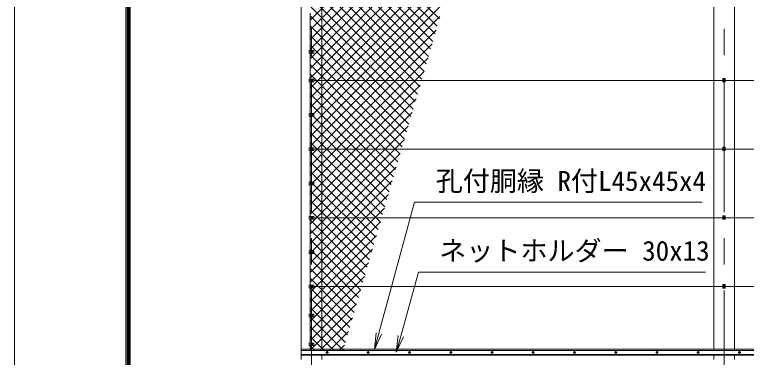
# Model space of a CAD drawing. Units: millimetres at full size; details may follow other scales. Extents: x -12600 to 12600, y -8910 to 8910.
# Drawn here: x -12600 to -7278, y -2553 to -58 of the extents above; entities that cross this region are included whole.
import ezdxf
from ezdxf.enums import TextEntityAlignment as Align

# ---------------------------------------------------------------- set-up
doc = ezdxf.new("R2010")
doc.units = ezdxf.units.MM
doc.header["$LTSCALE"] = 30
doc.linetypes.add('USER1', pattern=[50.8, 31.75, -6.35, 6.35, -6.35])
for name, color, linetype, lineweight in [('0-0_D-STR1', 1, 'Continuous', 18), ('0-1_D-BMK', 2, 'USER1', 13), ('0-3_0', 7, 'Continuous', 18), ('0-6_D-STR3', 3, 'Continuous', 13), ('0-9_D-STR2', 7, 'Continuous', 13), ('0-A_D-STR-TXT', 7, 'Continuous', 13), ('0-C_D-TTL', 7, 'Continuous', 18)]:
    doc.layers.add(name, color=color, linetype=linetype, lineweight=lineweight)
doc.styles.add('ＭＳ ゴシック', font='')
doc.styles.get('ＭＳ ゴシック').set_extended_font_data('MS Gothic')

# ---------------------------------------------------------------- blocks, each defined once
blk = doc.blocks.new('_Open')
at = {"layer": '0-3_0'}
blk.add_line((-30, 5), (0, 0), dxfattribs=at)
blk.add_lwpolyline([(-30, -5), (0, 0), (-30, 0)], dxfattribs=at)

msp = doc.modelspace()

# ---------------------------------------------------------------- linework, layer by layer
at = {"layer": '0-0_D-STR1'}
for p, q in [((-10365.02, -2493.32), (-10365.02, 414.68)), ((-7515.02, 414.68), (-7515.02, -2493.32)), ((-7365.02, -2493.32), (-7365.02, 414.68)), ((-10515.02, -2493.32), (-4527.76, -2493.32)), ((-10515.02, -2534.32), (-4527.76, -2534.32)), ((-10515.02, -2538.32), (-4527.76, -2538.32)), ((-10365.02, -2568.32), (-10365.02, -2538.32)), ((-7515.02, -2538.32), (-7515.02, -2568.32)), ((-7365.02, -2568.32), (-7365.02, -2538.32))]:
    msp.add_line(p, q, dxfattribs=at)
msp.add_lwpolyline([(-10365.02, 4565.47), (-10515.02, 4565.47), (-10515.02, -2568.32)], dxfattribs=at)
at = {"layer": '0-1_D-BMK'}
for p, q in [((-10440.02, -4543.32), (-10440.02, 4640.47)), ((-7440.02, -4543.32), (-7440.02, 4640.47)), ((-10450.02, -328.32), (-10430.02, -328.32)), ((-10450.02, -538.32), (-10430.02, -538.32)), ((-7450.02, -538.32), (-7430.02, -538.32)), ((-10450.02, -788.32), (-10430.02, -788.32)), ((-10450.02, -1038.32), (-10430.02, -1038.32)), ((-7450.02, -1038.32), (-7430.02, -1038.32)), ((-10450.02, -1288.32), (-10430.02, -1288.32)), ((-10450.02, -1538.32), (-10430.02, -1538.32)), ((-7450.02, -1538.32), (-7430.02, -1538.32)), ((-10450.02, -1788.32), (-10430.02, -1788.32)), ((-10450.02, -2038.32), (-10430.02, -2038.32)), ((-7450.02, -2038.32), (-7430.02, -2038.32)), ((-10450.02, -2248.32), (-10430.02, -2248.32)), ((-10450.02, -2458.41), (-10430.02, -2458.41)), ((-10317.85, -2517.32), (-10337.19, -2517.32)), ((-10327.52, -2507.64), (-10327.52, -2526.99)), ((-10017.85, -2517.32), (-10037.19, -2517.32)), ((-10027.52, -2507.64), (-10027.52, -2526.99)), ((-9717.85, -2517.32), (-9737.19, -2517.32)), ((-9727.52, -2507.64), (-9727.52, -2526.99)), ((-9417.85, -2517.32), (-9437.19, -2517.32)), ((-9427.52, -2507.64), (-9427.52, -2526.99)), ((-9117.85, -2517.32), (-9137.19, -2517.32)), ((-9127.52, -2507.64), (-9127.52, -2526.99)), ((-8817.85, -2517.32), (-8837.19, -2517.32)), ((-8827.52, -2507.64), (-8827.52, -2526.99)), ((-8517.85, -2517.32), (-8537.19, -2517.32)), ((-8527.52, -2507.64), (-8527.52, -2526.99)), ((-8217.85, -2517.32), (-8237.19, -2517.32)), ((-8227.52, -2507.64), (-8227.52, -2526.99)), ((-7917.85, -2517.32), (-7937.19, -2517.32)), ((-7927.52, -2507.64), (-7927.52, -2526.99)), ((-7617.85, -2517.32), (-7637.19, -2517.32)), ((-7627.52, -2507.64), (-7627.52, -2526.99)), ((-7317.85, -2517.32), (-7337.19, -2517.32)), ((-7327.52, -2507.64), (-7327.52, -2526.99))]:
    msp.add_line(p, q, dxfattribs=at)
at = {"layer": '0-6_D-STR3'}
for p, q in [((-10450.02, -318.82), (-10450.02, -47.82)), ((-10457.22, -318.82), (-10422.82, -318.82)), ((-10457.22, -318.82), (-10457.22, -337.82)), ((-10422.82, -318.82), (-10422.82, -337.82)), ((-10457.22, -337.82), (-10422.82, -337.82)), ((-10450.02, -528.82), (-10450.02, -337.82)), ((-10446.52, -324.56), (-10440.02, -320.81)), ((-10446.52, -332.07), (-10446.52, -324.56)), ((-10440.02, -335.82), (-10446.52, -332.07)), ((-10440.02, -320.81), (-10433.52, -324.56)), ((-10433.52, -332.07), (-10440.02, -335.82)), ((-10433.52, -324.56), (-10433.52, -332.07)), ((-10457.22, -528.82), (-10422.82, -528.82)), ((-10457.22, -528.82), (-10457.22, -547.82)), ((-10446.52, -534.56), (-10440.02, -530.81)), ((-10440.02, -530.81), (-10433.52, -534.56)), ((-10422.82, -528.82), (-10422.82, -547.82)), ((-7446.52, -534.56), (-7440.02, -530.81)), ((-7440.02, -530.81), (-7433.52, -534.56)), ((-10457.22, -547.82), (-10422.82, -547.82)), ((-10450.02, -778.82), (-10450.02, -547.82)), ((-10446.52, -542.07), (-10446.52, -534.56)), ((-10440.02, -545.82), (-10446.52, -542.07)), ((-10433.52, -542.07), (-10440.02, -545.82)), ((-10433.52, -534.56), (-10433.52, -542.07)), ((-10422.82, -538.32), (-3690.02, -538.32)), ((-7446.52, -542.07), (-7446.52, -534.56)), ((-7440.02, -545.82), (-7446.52, -542.07)), ((-7433.52, -542.07), (-7440.02, -545.82)), ((-7433.52, -534.56), (-7433.52, -542.07)), ((-10457.22, -778.82), (-10422.82, -778.82)), ((-10457.22, -778.82), (-10457.22, -797.82)), ((-10457.22, -797.82), (-10422.82, -797.82)), ((-10450.02, -1028.82), (-10450.02, -797.82)), ((-10446.52, -784.56), (-10440.02, -780.81)), ((-10446.52, -792.07), (-10446.52, -784.56)), ((-10440.02, -795.82), (-10446.52, -792.07)), ((-10440.02, -780.81), (-10433.52, -784.56)), ((-10433.52, -792.07), (-10440.02, -795.82)), ((-10433.52, -784.56), (-10433.52, -792.07)), ((-10422.82, -778.82), (-10422.82, -797.82)), ((-10457.22, -1028.82), (-10422.82, -1028.82)), ((-10457.22, -1028.82), (-10457.22, -1047.82)), ((-10457.22, -1047.82), (-10422.82, -1047.82)), ((-10450.02, -1278.82), (-10450.02, -1047.82)), ((-10446.52, -1034.56), (-10440.02, -1030.81)), ((-10446.52, -1042.07), (-10446.52, -1034.56)), ((-10440.02, -1045.82), (-10446.52, -1042.07)), ((-10440.02, -1030.81), (-10433.52, -1034.56)), ((-10433.52, -1042.07), (-10440.02, -1045.82)), ((-10433.52, -1034.56), (-10433.52, -1042.07)), ((-10422.82, -1028.82), (-10422.82, -1047.82)), ((-10422.82, -1038.32), (-3690.02, -1038.32)), ((-7446.52, -1034.56), (-7440.02, -1030.81)), ((-7446.52, -1042.07), (-7446.52, -1034.56)), ((-7440.02, -1045.82), (-7446.52, -1042.07)), ((-7440.02, -1030.81), (-7433.52, -1034.56)), ((-7433.52, -1042.07), (-7440.02, -1045.82)), ((-7433.52, -1034.56), (-7433.52, -1042.07)), ((-10457.22, -1278.82), (-10422.82, -1278.82)), ((-10457.22, -1278.82), (-10457.22, -1297.82)), ((-10457.22, -1297.82), (-10422.82, -1297.82)), ((-10450.02, -1528.82), (-10450.02, -1297.82)), ((-10446.52, -1284.56), (-10440.02, -1280.81)), ((-10446.52, -1292.07), (-10446.52, -1284.56)), ((-10440.02, -1295.82), (-10446.52, -1292.07)), ((-10440.02, -1280.81), (-10433.52, -1284.56)), ((-10433.52, -1292.07), (-10440.02, -1295.82)), ((-10433.52, -1284.56), (-10433.52, -1292.07)), ((-10422.82, -1278.82), (-10422.82, -1297.82)), ((-10457.22, -1528.82), (-10422.82, -1528.82)), ((-10457.22, -1528.82), (-10457.22, -1547.82)), ((-10446.52, -1534.56), (-10440.02, -1530.81)), ((-10446.52, -1542.07), (-10446.52, -1534.56)), ((-10440.02, -1545.82), (-10446.52, -1542.07)), ((-10440.02, -1530.81), (-10433.52, -1534.56)), ((-10433.52, -1542.07), (-10440.02, -1545.82)), ((-10433.52, -1534.56), (-10433.52, -1542.07)), ((-10422.82, -1528.82), (-10422.82, -1547.82)), ((-10422.82, -1538.32), (-3690.02, -1538.32)), ((-7446.52, -1534.56), (-7440.02, -1530.81)), ((-7446.52, -1542.07), (-7446.52, -1534.56)), ((-7440.02, -1545.82), (-7446.52, -1542.07)), ((-7440.02, -1530.81), (-7433.52, -1534.56)), ((-7433.52, -1542.07), (-7440.02, -1545.82)), ((-7433.52, -1534.56), (-7433.52, -1542.07)), ((-10457.22, -1547.82), (-10422.82, -1547.82)), ((-10450.02, -1778.82), (-10450.02, -1547.82)), ((-10457.22, -1778.82), (-10422.82, -1778.82)), ((-10457.22, -1778.82), (-10457.22, -1797.82)), ((-10457.22, -1797.82), (-10422.82, -1797.82)), ((-10450.02, -2028.82), (-10450.02, -1797.82)), ((-10446.52, -1784.56), (-10440.02, -1780.81)), ((-10446.52, -1792.07), (-10446.52, -1784.56)), ((-10440.02, -1795.82), (-10446.52, -1792.07)), ((-10440.02, -1780.81), (-10433.52, -1784.56)), ((-10433.52, -1792.07), (-10440.02, -1795.82)), ((-10433.52, -1784.56), (-10433.52, -1792.07)), ((-10422.82, -1778.82), (-10422.82, -1797.82)), ((-10457.22, -2028.82), (-10422.82, -2028.82)), ((-10457.22, -2028.82), (-10457.22, -2047.82)), ((-10457.22, -2047.82), (-10422.82, -2047.82)), ((-10450.02, -2238.82), (-10450.02, -2047.82)), ((-10446.52, -2034.56), (-10440.02, -2030.81)), ((-10440.02, -2030.81), (-10433.52, -2034.56)), ((-10433.52, -2042.07), (-10440.02, -2045.82)), ((-10433.52, -2034.56), (-10433.52, -2042.07)), ((-10422.82, -2028.82), (-10422.82, -2047.82)), ((-10422.82, -2038.32), (-3690.02, -2038.32)), ((-7446.52, -2034.56), (-7440.02, -2030.81)), ((-7446.52, -2042.07), (-7446.52, -2034.56)), ((-7440.02, -2045.82), (-7446.52, -2042.07)), ((-7440.02, -2030.81), (-7433.52, -2034.56)), ((-7433.52, -2042.07), (-7440.02, -2045.82)), ((-7433.52, -2034.56), (-7433.52, -2042.07)), ((-10457.22, -2238.82), (-10422.82, -2238.82)), ((-10457.22, -2238.82), (-10457.22, -2257.82)), ((-10457.22, -2257.82), (-10422.82, -2257.82)), ((-10450.02, -2448.91), (-10450.02, -2257.82)), ((-10446.52, -2244.56), (-10440.02, -2240.81)), ((-10446.52, -2252.07), (-10446.52, -2244.56)), ((-10440.02, -2255.82), (-10446.52, -2252.07)), ((-10440.02, -2240.81), (-10433.52, -2244.56)), ((-10433.52, -2252.07), (-10440.02, -2255.82)), ((-10433.52, -2244.56), (-10433.52, -2252.07)), ((-10422.82, -2238.82), (-10422.82, -2257.82)), ((-10457.22, -2448.91), (-10422.82, -2448.91)), ((-10457.22, -2448.91), (-10457.22, -2467.91)), ((-10457.22, -2467.91), (-10422.82, -2467.91)), ((-10450.02, -2502.32), (-10450.02, -2467.91)), ((-10446.52, -2454.66), (-10440.02, -2450.9)), ((-10446.52, -2462.16), (-10446.52, -2454.66)), ((-10440.02, -2465.91), (-10446.52, -2462.16)), ((-10440.02, -2450.9), (-10433.52, -2454.66)), ((-10433.52, -2462.16), (-10440.02, -2465.91)), ((-10433.52, -2454.66), (-10433.52, -2462.16)), ((-10422.82, -2448.91), (-10422.82, -2467.91)), ((-4527.76, -2502.32), (-10515.02, -2502.32)), ((-4527.76, -2532.32), (-10515.02, -2532.32))]:
    msp.add_line(p, q, dxfattribs=at)
for points in [[(-7430.52, -522.32), (-7430.52, -548.32), (-7449.52, -548.32)], [(-7430.52, -522.32), (-7449.52, -522.32), (-7449.52, -548.32)], [(-7430.52, -1022.32), (-7430.52, -1048.32), (-7449.52, -1048.32)], [(-7430.52, -1022.32), (-7449.52, -1022.32), (-7449.52, -1048.32)], [(-7430.52, -1522.32), (-7430.52, -1548.32), (-7449.52, -1548.32)], [(-7430.52, -1522.32), (-7449.52, -1522.32), (-7449.52, -1548.32)], [(-7430.52, -2022.32), (-7430.52, -2048.32), (-7449.52, -2048.32)], [(-7430.52, -2022.32), (-7449.52, -2022.32), (-7449.52, -2048.32)], [(-10440.02, -2045.82), (-10446.52, -2042.07), (-10446.52, -2034.56)]]:
    msp.add_lwpolyline(points, dxfattribs=at)
for points in [[(-10327.52, -2511.57), (-10332.5, -2514.44), (-10332.5, -2520.19), (-10327.52, -2523.07), (-10322.54, -2520.19), (-10322.54, -2514.44)], [(-10027.52, -2511.57), (-10032.5, -2514.44), (-10032.5, -2520.19), (-10027.52, -2523.07), (-10022.54, -2520.19), (-10022.54, -2514.44)], [(-9727.52, -2511.57), (-9732.5, -2514.44), (-9732.5, -2520.19), (-9727.52, -2523.07), (-9722.54, -2520.19), (-9722.54, -2514.44)], [(-9427.52, -2511.57), (-9432.5, -2514.44), (-9432.5, -2520.19), (-9427.52, -2523.07), (-9422.54, -2520.19), (-9422.54, -2514.44)], [(-9127.52, -2511.57), (-9132.5, -2514.44), (-9132.5, -2520.19), (-9127.52, -2523.07), (-9122.54, -2520.19), (-9122.54, -2514.44)], [(-8827.52, -2511.57), (-8832.5, -2514.44), (-8832.5, -2520.19), (-8827.52, -2523.07), (-8822.54, -2520.19), (-8822.54, -2514.44)], [(-8527.52, -2511.57), (-8532.5, -2514.44), (-8532.5, -2520.19), (-8527.52, -2523.07), (-8522.54, -2520.19), (-8522.54, -2514.44)], [(-8227.52, -2511.57), (-8232.5, -2514.44), (-8232.5, -2520.19), (-8227.52, -2523.07), (-8222.54, -2520.19), (-8222.54, -2514.44)], [(-7927.52, -2511.57), (-7932.5, -2514.44), (-7932.5, -2520.19), (-7927.52, -2523.07), (-7922.54, -2520.19), (-7922.54, -2514.44)], [(-7627.52, -2511.57), (-7632.5, -2514.44), (-7632.5, -2520.19), (-7627.52, -2523.07), (-7622.54, -2520.19), (-7622.54, -2514.44)], [(-7327.52, -2511.57), (-7332.5, -2514.44), (-7332.5, -2520.19), (-7327.52, -2523.07), (-7322.54, -2520.19), (-7322.54, -2514.44)]]:
    msp.add_lwpolyline(points, close=True, dxfattribs=at)
for centre, radius in [((-10440.02, -328.32), 6.25), ((-10440.02, -538.32), 6.25), ((-7440.02, -538.32), 6.25), ((-10440.02, -788.32), 6.25), ((-10440.02, -1038.32), 6.25), ((-7440.02, -1038.32), 6.25), ((-10440.02, -1288.32), 6.25), ((-10440.02, -1538.32), 6.25), ((-7440.02, -1538.32), 6.25), ((-10440.02, -1788.32), 6.25), ((-10440.02, -2038.32), 6.25), ((-7440.02, -2038.32), 6.25), ((-10440.02, -2248.32), 6.25), ((-10440.02, -2458.41), 6.25), ((-10327.52, -2517.32), 6.5), ((-10327.52, -2517.32), 4.98), ((-10027.52, -2517.32), 6.5), ((-10027.52, -2517.32), 4.98), ((-9727.52, -2517.32), 6.5), ((-9727.52, -2517.32), 4.98), ((-9427.52, -2517.32), 6.5), ((-9427.52, -2517.32), 4.98), ((-9127.52, -2517.32), 6.5), ((-9127.52, -2517.32), 4.98), ((-8827.52, -2517.32), 6.5), ((-8827.52, -2517.32), 4.98), ((-8527.52, -2517.32), 6.5), ((-8527.52, -2517.32), 4.98), ((-8227.52, -2517.32), 6.5), ((-8227.52, -2517.32), 4.98), ((-7927.52, -2517.32), 6.5), ((-7927.52, -2517.32), 4.98), ((-7627.52, -2517.32), 6.5), ((-7627.52, -2517.32), 4.98), ((-7327.52, -2517.32), 6.5), ((-7327.52, -2517.32), 4.98)]:
    msp.add_circle(centre, radius, dxfattribs=at)
at = {"layer": '0-9_D-STR2'}
for p, q in [((-10450.02, -97.58), (-9130.19, 1222.25)), ((-10450.02, -168.29), (-9159.1, 1122.64)), ((-10450.02, -239), (-9188.01, 1023.02)), ((-10450.02, -309.71), (-9216.91, 923.4)), ((-9510.52, -88.44), (-10450.02, 851.07)), ((-10450.02, -380.42), (-9245.82, 823.79)), ((-9526.42, -143.24), (-10450.02, 780.35)), ((-10450.02, -451.13), (-9274.72, 724.17)), ((-9542.33, -198.05), (-10450.02, 709.64)), ((-9558.23, -252.86), (-10450.02, 638.93)), ((-10450.02, -521.84), (-9303.63, 624.55)), ((-9574.13, -307.67), (-10450.02, 568.22)), ((-10450.02, -592.55), (-9332.54, 524.94)), ((-9590.04, -362.47), (-10450.02, 497.51)), ((-9605.94, -417.28), (-10450.02, 426.8)), ((-10450.02, -663.26), (-9361.44, 425.32)), ((-9621.85, -472.09), (-10450.02, 356.09)), ((-10450.02, -733.97), (-9390.35, 325.7)), ((-9637.75, -526.89), (-10450.02, 285.38)), ((-10450.02, -804.68), (-9419.25, 226.09)), ((-9653.65, -581.7), (-10450.02, 214.67)), ((-9669.56, -636.51), (-10450.02, 143.96)), ((-10450.02, -875.39), (-9448.16, 126.47)), ((-9685.46, -691.32), (-10450.02, 73.25)), ((-10450.02, -946.1), (-9477.07, 26.85)), ((-9701.36, -746.12), (-10450.02, 2.54)), ((-9717.27, -800.93), (-10450.02, -68.17)), ((-10450.02, -1016.81), (-9505.97, -72.76)), ((-9733.17, -855.74), (-10450.02, -138.88)), ((-10450.02, -1087.52), (-9534.88, -172.38)), ((-9749.07, -910.54), (-10450.02, -209.59)), ((-10450.02, -1158.24), (-9563.79, -272)), ((-9764.98, -965.35), (-10450.02, -280.31)), ((-9780.88, -1020.16), (-10450.02, -351.02)), ((-10450.02, -1228.95), (-9592.69, -371.61)), ((-9796.78, -1074.97), (-10450.02, -421.73)), ((-10450.02, -1299.66), (-9621.6, -471.23)), ((-9812.69, -1129.77), (-10450.02, -492.44)), ((-9828.59, -1184.58), (-10450.02, -563.15)), ((-10450.02, -1370.37), (-9650.5, -570.85)), ((-9844.5, -1239.39), (-10450.02, -633.86)), ((-10450.02, -1441.08), (-9679.41, -670.46)), ((-9860.4, -1294.19), (-10450.02, -704.57)), ((-10450.02, -1511.79), (-9708.32, -770.08)), ((-9876.3, -1349), (-10450.02, -775.28)), ((-9892.21, -1403.81), (-10450.02, -845.99)), ((-10450.02, -1582.5), (-9737.22, -869.7)), ((-9908.11, -1458.62), (-10450.02, -916.7)), ((-10450.02, -1653.21), (-9766.13, -969.32)), ((-9924.01, -1513.42), (-10450.02, -987.41)), ((-9939.92, -1568.23), (-10450.02, -1058.12)), ((-10450.02, -1723.92), (-9795.03, -1068.93)), ((-9955.82, -1623.04), (-10450.02, -1128.83)), ((-10450.02, -1794.63), (-9823.94, -1168.55)), ((-9971.72, -1677.84), (-10450.02, -1199.54)), ((-10450.02, -1865.34), (-9852.85, -1268.17)), ((-9987.63, -1732.65), (-10450.02, -1270.26)), ((-10003.53, -1787.46), (-10450.02, -1340.97)), ((-10450.02, -1936.05), (-9881.75, -1367.78)), ((-10019.43, -1842.27), (-10450.02, -1411.68)), ((-10450.02, -2006.76), (-9910.66, -1467.4)), ((-10035.34, -1897.07), (-10450.02, -1482.39)), ((-10051.24, -1951.88), (-10450.02, -1553.1)), ((-10450.02, -2077.47), (-9939.56, -1567.02)), ((-10067.14, -2006.69), (-10450.02, -1623.81)), ((-10450.02, -2148.19), (-9968.47, -1666.63)), ((-10083.05, -2061.49), (-10450.02, -1694.52)), ((-10098.95, -2116.3), (-10450.02, -1765.23)), ((-10450.02, -2218.9), (-9997.38, -1766.25)), ((-10114.86, -2171.11), (-10450.02, -1835.94)), ((-10450.02, -2289.61), (-10026.28, -1865.87)), ((-10130.76, -2225.91), (-10450.02, -1906.65)), ((-10450.02, -2360.32), (-10055.19, -1965.48)), ((-10146.66, -2280.72), (-10450.02, -1977.36)), ((-10162.57, -2335.53), (-10450.02, -2048.07)), ((-10450.02, -2431.03), (-10084.09, -2065.1)), ((-10178.47, -2390.34), (-10450.02, -2118.78)), ((-10450.02, -2501.74), (-10113, -2164.72)), ((-10194.37, -2445.14), (-10450.02, -2189.49)), ((-10210.28, -2499.95), (-10450.02, -2260.2)), ((-10379.89, -2502.32), (-10141.91, -2264.33)), ((-10278.62, -2502.32), (-10450.02, -2330.92)), ((-10309.18, -2502.32), (-10170.81, -2363.95)), ((-10349.33, -2502.32), (-10450.02, -2401.63)), ((-10420.04, -2502.32), (-10450.02, -2472.34)), ((-10238.47, -2502.32), (-10199.72, -2463.57))]:
    msp.add_line(p, q, dxfattribs=at)
at = {"layer": '0-A_D-STR-TXT'}
for points in [[(-7599.02, -1422.37), (-9692.66, -1422.37), (-9982.84, -2493.79)], [(-7573.57, -1933.4), (-9662.64, -1933.4), (-9823.46, -2513)]]:
    msp.add_lwpolyline(points, dxfattribs=at)
at = {"layer": '0-C_D-TTL', "color": 2}
msp.add_lwpolyline([(-12600, 8910), (12600, 8910), (12600, -8910), (-12600, -8910)], close=True, dxfattribs=at)
at = {"layer": '0-C_D-TTL'}
for points in [[(-11790, 8250), (11790, 8250), (11790, -8250), (-11790, -8250)], [(-11782.5, 8242.5), (11782.5, 8242.5), (11782.5, -8242.5), (-11782.5, -8242.5)], [(-11775, 8235), (11775, 8235), (11775, -8235), (-11775, -8235)], [(-11767.5, 8227.5), (11767.5, 8227.5), (11767.5, -8227.5), (-11767.5, -8227.5)], [(-11760, 8220), (11760, 8220), (11760, -8220), (-11760, -8220)]]:
    msp.add_lwpolyline(points, close=True, dxfattribs=at)

# ---------------------------------------------------------------- block references
at = {"layer": '0-A_D-STR-TXT', "xscale": 4, "yscale": 4}
for p, rotation in [((-9983.36, -2495.72), 254.84557), ((-9823.99, -2514.92), 254.49274)]:
    msp.add_blockref('_Open', p, dxfattribs=dict(at, rotation=rotation))

# ---------------------------------------------------------------- texts
at = {"layer": '0-A_D-STR-TXT', "style": 'ＭＳ ゴシック'}
for s, p in [('孔付胴縁 R付L45x45x4', (-9536.84, -1384.62)), ('ネットホルダー 30x13', (-9511.39, -1892.6))]:
    msp.add_text(s, height=144.3, dxfattribs=at).set_placement(p, align=Align.BOTTOM_LEFT)

doc.saveas('drawing.dxf')
